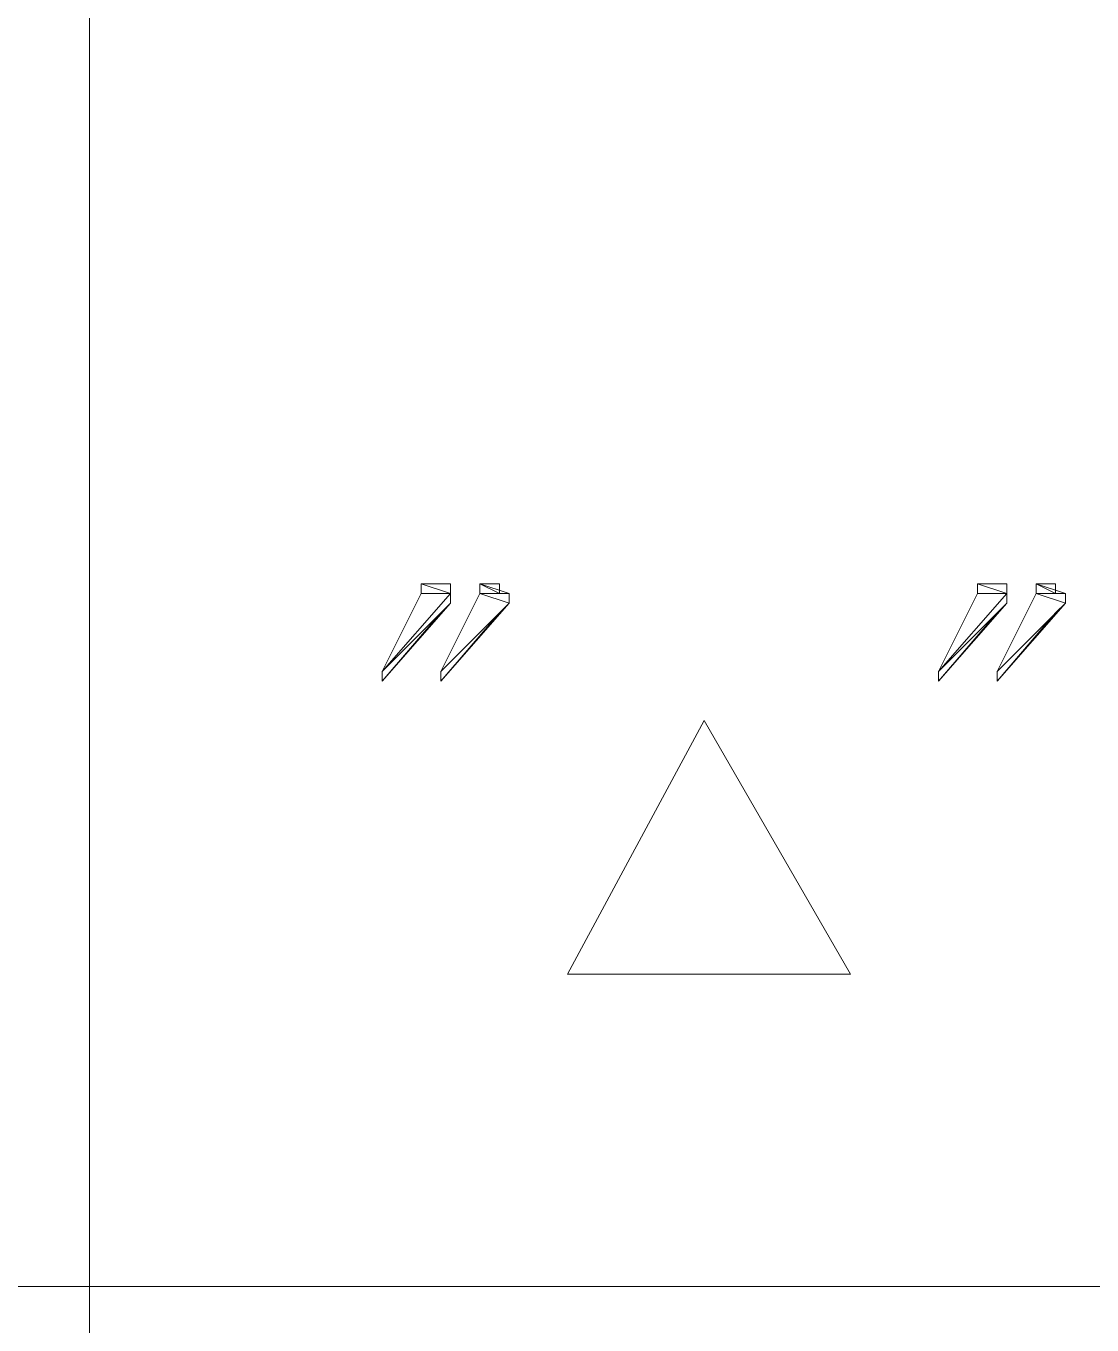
# Model space of a CAD drawing. Header units: inches. Extents: x -244 to 17, y 0 to 370.
# Drawn here: x -19.58 to -12.64, y 8.71 to 17.16 of the extents above; entities that cross this region are included whole.
import ezdxf

# ---------------------------------------------------------------- set-up
doc = ezdxf.new("R2010")
doc.units = ezdxf.units.IN
doc.header["$MEASUREMENT"] = 0
doc.layers.add('图层 1', color=7, linetype='Continuous')

# ---------------------------------------------------------------- blocks, each defined once
blk = doc.blocks.new('block 2')
at = {"layer": '图层 1', "color": 7, "lineweight": 13, "true_color": 0xffffff}
for points in [[(29.083, 7.5565), (29.083, 104.3307)], [(57.0231, 39.8147), (24.7651, 39.8147)], [(33.528, 37.4651), (33.0201, 37.9095), (33.4645, 37.5285), (33.528, 37.4651)], [(33.0834, 37.9095), (33.528, 37.4651), (33.0201, 37.9095), (33.0834, 37.9095)], [(33.5916, 37.4651), (33.0834, 37.9095), (33.528, 37.4651), (33.5916, 37.4651)], [(33.5916, 37.6556), (33.5916, 37.4651), (33.0834, 37.9095), (33.5916, 37.6556)], [(33.655, 37.6556), (33.5916, 37.4651), (33.5916, 37.6556), (33.655, 37.6556)], [(33.655, 37.4651), (33.655, 37.6556), (33.5916, 37.4651), (33.655, 37.4651)], [(33.655, 37.5285), (33.655, 37.6556), (33.655, 37.4651), (33.655, 37.5285)], [(33.655, 37.5919), (33.655, 37.5285), (33.655, 37.6556), (33.655, 37.5919)], [(33.528, 37.0841), (33.0201, 37.5285), (33.4645, 37.1475), (33.528, 37.0841)], [(33.0834, 37.5285), (33.528, 37.0841), (33.0201, 37.5285), (33.0834, 37.5285)], [(33.5916, 37.2746), (33.528, 37.0841), (33.0834, 37.5285), (33.5916, 37.2746)], [(33.5916, 37.0841), (33.5916, 37.2746), (33.528, 37.0841), (33.5916, 37.0841)], [(33.655, 37.2746), (33.5916, 37.0841), (33.5916, 37.2746), (33.655, 37.2746)], [(33.5916, 37.1475), (33.655, 37.2746), (33.5916, 37.0841), (33.5916, 37.1475)], [(33.655, 37.1475), (33.655, 37.2746), (33.5916, 37.1475), (33.655, 37.1475)], [(33.655, 37.2112), (33.655, 37.1475), (33.655, 37.2746), (33.655, 37.2112)], [(31.1151, 36.703), (31.1151, 34.8616)], [(32.766, 35.8139), (31.1151, 36.703)], [(31.1151, 34.8616), (32.766, 35.8139)], [(33.528, 33.8457), (33.0201, 34.2901), (33.4645, 33.9091), (33.528, 33.8457)], [(33.0834, 34.2901), (33.528, 33.8457), (33.0201, 34.2901), (33.0834, 34.2901)], [(33.5916, 33.8457), (33.0834, 34.2901), (33.528, 33.8457), (33.5916, 33.8457)], [(33.5916, 34.0362), (33.5916, 33.8457), (33.0834, 34.2901), (33.5916, 34.0362)], [(33.655, 34.0362), (33.5916, 33.8457), (33.5916, 34.0362), (33.655, 34.0362)], [(33.655, 33.8457), (33.655, 34.0362), (33.5916, 33.8457), (33.655, 33.8457)], [(33.655, 33.9091), (33.655, 34.0362), (33.655, 33.8457), (33.655, 33.9091)], [(33.655, 33.9725), (33.655, 33.9091), (33.655, 34.0362), (33.655, 33.9725)], [(33.528, 33.4646), (33.0201, 33.9091), (33.4645, 33.528), (33.528, 33.4646)], [(33.0834, 33.9091), (33.528, 33.4646), (33.0201, 33.9091), (33.0834, 33.9091)], [(33.5916, 33.6552), (33.528, 33.4646), (33.0834, 33.9091), (33.5916, 33.6552)], [(33.5916, 33.4646), (33.5916, 33.6552), (33.528, 33.4646), (33.5916, 33.4646)], [(33.655, 33.6552), (33.5916, 33.4646), (33.5916, 33.6552), (33.655, 33.6552)], [(33.5916, 33.528), (33.655, 33.6552), (33.5916, 33.4646), (33.5916, 33.528)], [(33.655, 33.528), (33.655, 33.6552), (33.5916, 33.528), (33.655, 33.528)], [(33.655, 33.5914), (33.655, 33.528), (33.655, 33.6552), (33.655, 33.5914)]]:
    blk.add_lwpolyline(points, dxfattribs=at)
at = {"layer": '图层 1', "lineweight": 0}
for points in [[(33.528, 37.4651), (33.0201, 37.9095), (33.4645, 37.5285), (33.528, 37.4651)], [(33.0834, 37.9095), (33.528, 37.4651), (33.0201, 37.9095), (33.0834, 37.9095)], [(33.5916, 37.4651), (33.0834, 37.9095), (33.528, 37.4651), (33.5916, 37.4651)], [(33.5916, 37.6556), (33.5916, 37.4651), (33.0834, 37.9095), (33.5916, 37.6556)], [(33.655, 37.6556), (33.5916, 37.4651), (33.5916, 37.6556), (33.655, 37.6556)], [(33.655, 37.4651), (33.655, 37.6556), (33.5916, 37.4651), (33.655, 37.4651)], [(33.655, 37.5285), (33.655, 37.6556), (33.655, 37.4651), (33.655, 37.5285)], [(33.655, 37.5919), (33.655, 37.5285), (33.655, 37.6556), (33.655, 37.5919)], [(33.528, 37.0841), (33.0201, 37.5285), (33.4645, 37.1475), (33.528, 37.0841)], [(33.0834, 37.5285), (33.528, 37.0841), (33.0201, 37.5285), (33.0834, 37.5285)], [(33.5916, 37.2746), (33.528, 37.0841), (33.0834, 37.5285), (33.5916, 37.2746)], [(33.5916, 37.0841), (33.5916, 37.2746), (33.528, 37.0841), (33.5916, 37.0841)], [(33.655, 37.2746), (33.5916, 37.0841), (33.5916, 37.2746), (33.655, 37.2746)], [(33.5916, 37.1475), (33.655, 37.2746), (33.5916, 37.0841), (33.5916, 37.1475)], [(33.655, 37.1475), (33.655, 37.2746), (33.5916, 37.1475), (33.655, 37.1475)], [(33.655, 37.2112), (33.655, 37.1475), (33.655, 37.2746), (33.655, 37.2112)], [(33.528, 33.8457), (33.0201, 34.2901), (33.4645, 33.9091), (33.528, 33.8457)], [(33.0834, 34.2901), (33.528, 33.8457), (33.0201, 34.2901), (33.0834, 34.2901)], [(33.5916, 33.8457), (33.0834, 34.2901), (33.528, 33.8457), (33.5916, 33.8457)], [(33.5916, 34.0362), (33.5916, 33.8457), (33.0834, 34.2901), (33.5916, 34.0362)], [(33.655, 34.0362), (33.5916, 33.8457), (33.5916, 34.0362), (33.655, 34.0362)], [(33.655, 33.8457), (33.655, 34.0362), (33.5916, 33.8457), (33.655, 33.8457)], [(33.655, 33.9091), (33.655, 34.0362), (33.655, 33.8457), (33.655, 33.9091)], [(33.655, 33.9725), (33.655, 33.9091), (33.655, 34.0362), (33.655, 33.9725)], [(33.528, 33.4646), (33.0201, 33.9091), (33.4645, 33.528), (33.528, 33.4646)], [(33.0834, 33.9091), (33.528, 33.4646), (33.0201, 33.9091), (33.0834, 33.9091)], [(33.5916, 33.6552), (33.528, 33.4646), (33.0834, 33.9091), (33.5916, 33.6552)], [(33.5916, 33.4646), (33.5916, 33.6552), (33.528, 33.4646), (33.5916, 33.4646)], [(33.655, 33.6552), (33.5916, 33.4646), (33.5916, 33.6552), (33.655, 33.6552)], [(33.5916, 33.528), (33.655, 33.6552), (33.5916, 33.4646), (33.5916, 33.528)], [(33.655, 33.528), (33.655, 33.6552), (33.5916, 33.528), (33.655, 33.528)], [(33.655, 33.5914), (33.655, 33.528), (33.655, 33.6552), (33.655, 33.5914)]]:
    blk.add_lwpolyline(points, dxfattribs=at)
for points, knots in [([(33.0201, 37.9095), (33.0201, 37.9095), (33.4645, 37.5285), (33.4645, 37.5285), (33.4645, 37.5285), (33.0201, 37.9095), (33.0201, 37.9095)], [0, 0, 0, 0, 1, 1, 1, 2, 2, 2, 2]), ([(33.0201, 37.9095), (33.0201, 37.9095), (33.528, 37.4651), (33.528, 37.4651), (33.528, 37.4651), (33.0201, 37.9095), (33.0201, 37.9095)], [0, 0, 0, 0, 1, 1, 1, 2, 2, 2, 2]), ([(33.528, 37.4651), (33.528, 37.4651), (33.0201, 37.9095), (33.0201, 37.9095), (33.0201, 37.9095), (33.528, 37.4651), (33.528, 37.4651)], [0, 0, 0, 0, 1, 1, 1, 2, 2, 2, 2]), ([(33.5916, 37.4651), (33.5916, 37.4651), (33.5916, 37.6556), (33.5916, 37.6556), (33.5916, 37.6556), (33.5916, 37.4651), (33.5916, 37.4651)], [0, 0, 0, 0, 1, 1, 1, 2, 2, 2, 2]), ([(33.655, 37.6556), (33.655, 37.6556), (33.655, 37.4651), (33.655, 37.4651), (33.655, 37.4651), (33.655, 37.6556), (33.655, 37.6556)], [0, 0, 0, 0, 1, 1, 1, 2, 2, 2, 2]), ([(33.4645, 37.1475), (33.4645, 37.1475), (33.0201, 37.5285), (33.0201, 37.5285), (33.0201, 37.5285), (33.4645, 37.1475), (33.4645, 37.1475)], [0, 0, 0, 0, 1, 1, 1, 2, 2, 2, 2]), ([(33.0201, 37.5285), (33.0201, 37.5285), (33.4645, 37.1475), (33.4645, 37.1475), (33.4645, 37.1475), (33.0201, 37.5285), (33.0201, 37.5285)], [0, 0, 0, 0, 1, 1, 1, 2, 2, 2, 2]), ([(33.528, 37.0841), (33.528, 37.0841), (33.0834, 37.5285), (33.0834, 37.5285), (33.0834, 37.5285), (33.528, 37.0841), (33.528, 37.0841)], [0, 0, 0, 0, 1, 1, 1, 2, 2, 2, 2]), ([(33.655, 37.5919), (33.655, 37.5919), (33.655, 37.5919), (33.655, 37.5919), (33.655, 37.5919), (33.655, 37.5285), (33.655, 37.5285), (33.655, 37.5285), (33.655, 37.5919), (33.655, 37.5919)], [0, 0, 0, 0, 1, 1, 1, 2, 2, 2, 3, 3, 3, 3]), ([(33.655, 37.2746), (33.655, 37.2746), (33.5916, 37.1475), (33.5916, 37.1475), (33.5916, 37.1475), (33.655, 37.2746), (33.655, 37.2746)], [0, 0, 0, 0, 1, 1, 1, 2, 2, 2, 2]), ([(33.655, 37.2112), (33.655, 37.2112), (33.655, 37.2112), (33.655, 37.2112), (33.655, 37.2112), (33.655, 37.1475), (33.655, 37.1475), (33.655, 37.1475), (33.655, 37.2112), (33.655, 37.2112)], [0, 0, 0, 0, 1, 1, 1, 2, 2, 2, 3, 3, 3, 3]), ([(33.0201, 34.2901), (33.0201, 34.2901), (33.4645, 33.9091), (33.4645, 33.9091), (33.4645, 33.9091), (33.0201, 34.2901), (33.0201, 34.2901)], [0, 0, 0, 0, 1, 1, 1, 2, 2, 2, 2]), ([(33.0201, 34.2901), (33.0201, 34.2901), (33.528, 33.8457), (33.528, 33.8457), (33.528, 33.8457), (33.0201, 34.2901), (33.0201, 34.2901)], [0, 0, 0, 0, 1, 1, 1, 2, 2, 2, 2]), ([(33.528, 33.8457), (33.528, 33.8457), (33.0201, 34.2901), (33.0201, 34.2901), (33.0201, 34.2901), (33.528, 33.8457), (33.528, 33.8457)], [0, 0, 0, 0, 1, 1, 1, 2, 2, 2, 2]), ([(33.5916, 33.8457), (33.5916, 33.8457), (33.5916, 34.0362), (33.5916, 34.0362), (33.5916, 34.0362), (33.5916, 33.8457), (33.5916, 33.8457)], [0, 0, 0, 0, 1, 1, 1, 2, 2, 2, 2]), ([(33.655, 34.0362), (33.655, 34.0362), (33.655, 33.8457), (33.655, 33.8457), (33.655, 33.8457), (33.655, 34.0362), (33.655, 34.0362)], [0, 0, 0, 0, 1, 1, 1, 2, 2, 2, 2]), ([(33.655, 33.9725), (33.655, 33.9725), (33.655, 33.9725), (33.655, 33.9725), (33.655, 33.9725), (33.655, 33.9091), (33.655, 33.9091), (33.655, 33.9091), (33.655, 33.9725), (33.655, 33.9725)], [0, 0, 0, 0, 1, 1, 1, 2, 2, 2, 3, 3, 3, 3]), ([(33.4645, 33.528), (33.4645, 33.528), (33.0201, 33.9091), (33.0201, 33.9091), (33.0201, 33.9091), (33.4645, 33.528), (33.4645, 33.528)], [0, 0, 0, 0, 1, 1, 1, 2, 2, 2, 2]), ([(33.0201, 33.9091), (33.0201, 33.9091), (33.4645, 33.528), (33.4645, 33.528), (33.4645, 33.528), (33.0201, 33.9091), (33.0201, 33.9091)], [0, 0, 0, 0, 1, 1, 1, 2, 2, 2, 2]), ([(33.528, 33.4646), (33.528, 33.4646), (33.0834, 33.9091), (33.0834, 33.9091), (33.0834, 33.9091), (33.528, 33.4646), (33.528, 33.4646)], [0, 0, 0, 0, 1, 1, 1, 2, 2, 2, 2]), ([(33.655, 33.6552), (33.655, 33.6552), (33.5916, 33.528), (33.5916, 33.528), (33.5916, 33.528), (33.655, 33.6552), (33.655, 33.6552)], [0, 0, 0, 0, 1, 1, 1, 2, 2, 2, 2]), ([(33.655, 33.5914), (33.655, 33.5914), (33.655, 33.5914), (33.655, 33.5914), (33.655, 33.5914), (33.655, 33.528), (33.655, 33.528), (33.655, 33.528), (33.655, 33.5914), (33.655, 33.5914)], [0, 0, 0, 0, 1, 1, 1, 2, 2, 2, 3, 3, 3, 3])]:
    blk.add_open_spline(points, degree=3, knots=knots, dxfattribs=at)
at = {"layer": '图层 1', "color": 7, "lineweight": 13, "true_color": 0xffffff}
for points, knots in [([(33.0201, 37.9095), (33.0201, 37.9095), (33.4645, 37.5285), (33.4645, 37.5285), (33.4645, 37.5285), (33.0201, 37.9095), (33.0201, 37.9095)], [0, 0, 0, 0, 1, 1, 1, 2, 2, 2, 2]), ([(33.0201, 37.9095), (33.0201, 37.9095), (33.528, 37.4651), (33.528, 37.4651), (33.528, 37.4651), (33.0201, 37.9095), (33.0201, 37.9095)], [0, 0, 0, 0, 1, 1, 1, 2, 2, 2, 2]), ([(33.528, 37.4651), (33.528, 37.4651), (33.0201, 37.9095), (33.0201, 37.9095), (33.0201, 37.9095), (33.528, 37.4651), (33.528, 37.4651)], [0, 0, 0, 0, 1, 1, 1, 2, 2, 2, 2]), ([(33.5916, 37.4651), (33.5916, 37.4651), (33.5916, 37.6556), (33.5916, 37.6556), (33.5916, 37.6556), (33.5916, 37.4651), (33.5916, 37.4651)], [0, 0, 0, 0, 1, 1, 1, 2, 2, 2, 2]), ([(33.655, 37.6556), (33.655, 37.6556), (33.655, 37.4651), (33.655, 37.4651), (33.655, 37.4651), (33.655, 37.6556), (33.655, 37.6556)], [0, 0, 0, 0, 1, 1, 1, 2, 2, 2, 2]), ([(33.4645, 37.1475), (33.4645, 37.1475), (33.0201, 37.5285), (33.0201, 37.5285), (33.0201, 37.5285), (33.4645, 37.1475), (33.4645, 37.1475)], [0, 0, 0, 0, 1, 1, 1, 2, 2, 2, 2]), ([(33.0201, 37.5285), (33.0201, 37.5285), (33.4645, 37.1475), (33.4645, 37.1475), (33.4645, 37.1475), (33.0201, 37.5285), (33.0201, 37.5285)], [0, 0, 0, 0, 1, 1, 1, 2, 2, 2, 2]), ([(33.528, 37.0841), (33.528, 37.0841), (33.0834, 37.5285), (33.0834, 37.5285), (33.0834, 37.5285), (33.528, 37.0841), (33.528, 37.0841)], [0, 0, 0, 0, 1, 1, 1, 2, 2, 2, 2]), ([(33.655, 37.5919), (33.655, 37.5919), (33.655, 37.5919), (33.655, 37.5919), (33.655, 37.5919), (33.655, 37.5285), (33.655, 37.5285), (33.655, 37.5285), (33.655, 37.5919), (33.655, 37.5919)], [0, 0, 0, 0, 1, 1, 1, 2, 2, 2, 3, 3, 3, 3]), ([(33.655, 37.2746), (33.655, 37.2746), (33.5916, 37.1475), (33.5916, 37.1475), (33.5916, 37.1475), (33.655, 37.2746), (33.655, 37.2746)], [0, 0, 0, 0, 1, 1, 1, 2, 2, 2, 2]), ([(33.655, 37.2112), (33.655, 37.2112), (33.655, 37.2112), (33.655, 37.2112), (33.655, 37.2112), (33.655, 37.1475), (33.655, 37.1475), (33.655, 37.1475), (33.655, 37.2112), (33.655, 37.2112)], [0, 0, 0, 0, 1, 1, 1, 2, 2, 2, 3, 3, 3, 3]), ([(33.0201, 34.2901), (33.0201, 34.2901), (33.4645, 33.9091), (33.4645, 33.9091), (33.4645, 33.9091), (33.0201, 34.2901), (33.0201, 34.2901)], [0, 0, 0, 0, 1, 1, 1, 2, 2, 2, 2]), ([(33.0201, 34.2901), (33.0201, 34.2901), (33.528, 33.8457), (33.528, 33.8457), (33.528, 33.8457), (33.0201, 34.2901), (33.0201, 34.2901)], [0, 0, 0, 0, 1, 1, 1, 2, 2, 2, 2]), ([(33.528, 33.8457), (33.528, 33.8457), (33.0201, 34.2901), (33.0201, 34.2901), (33.0201, 34.2901), (33.528, 33.8457), (33.528, 33.8457)], [0, 0, 0, 0, 1, 1, 1, 2, 2, 2, 2]), ([(33.5916, 33.8457), (33.5916, 33.8457), (33.5916, 34.0362), (33.5916, 34.0362), (33.5916, 34.0362), (33.5916, 33.8457), (33.5916, 33.8457)], [0, 0, 0, 0, 1, 1, 1, 2, 2, 2, 2]), ([(33.655, 34.0362), (33.655, 34.0362), (33.655, 33.8457), (33.655, 33.8457), (33.655, 33.8457), (33.655, 34.0362), (33.655, 34.0362)], [0, 0, 0, 0, 1, 1, 1, 2, 2, 2, 2]), ([(33.655, 33.9725), (33.655, 33.9725), (33.655, 33.9725), (33.655, 33.9725), (33.655, 33.9725), (33.655, 33.9091), (33.655, 33.9091), (33.655, 33.9091), (33.655, 33.9725), (33.655, 33.9725)], [0, 0, 0, 0, 1, 1, 1, 2, 2, 2, 3, 3, 3, 3]), ([(33.4645, 33.528), (33.4645, 33.528), (33.0201, 33.9091), (33.0201, 33.9091), (33.0201, 33.9091), (33.4645, 33.528), (33.4645, 33.528)], [0, 0, 0, 0, 1, 1, 1, 2, 2, 2, 2]), ([(33.0201, 33.9091), (33.0201, 33.9091), (33.4645, 33.528), (33.4645, 33.528), (33.4645, 33.528), (33.0201, 33.9091), (33.0201, 33.9091)], [0, 0, 0, 0, 1, 1, 1, 2, 2, 2, 2]), ([(33.528, 33.4646), (33.528, 33.4646), (33.0834, 33.9091), (33.0834, 33.9091), (33.0834, 33.9091), (33.528, 33.4646), (33.528, 33.4646)], [0, 0, 0, 0, 1, 1, 1, 2, 2, 2, 2]), ([(33.655, 33.6552), (33.655, 33.6552), (33.5916, 33.528), (33.5916, 33.528), (33.5916, 33.528), (33.655, 33.6552), (33.655, 33.6552)], [0, 0, 0, 0, 1, 1, 1, 2, 2, 2, 2]), ([(33.655, 33.5914), (33.655, 33.5914), (33.655, 33.5914), (33.655, 33.5914), (33.655, 33.5914), (33.655, 33.528), (33.655, 33.528), (33.655, 33.528), (33.655, 33.5914), (33.655, 33.5914)], [0, 0, 0, 0, 1, 1, 1, 2, 2, 2, 3, 3, 3, 3])]:
    blk.add_open_spline(points, degree=3, knots=knots, dxfattribs=at)

msp = doc.modelspace()

# ---------------------------------------------------------------- block references
at = {"layer": '图层 1', "rotation": 90}
msp.add_blockref('block 2', (20.6482, -20.1187), dxfattribs=at)

doc.saveas('drawing.dxf')
